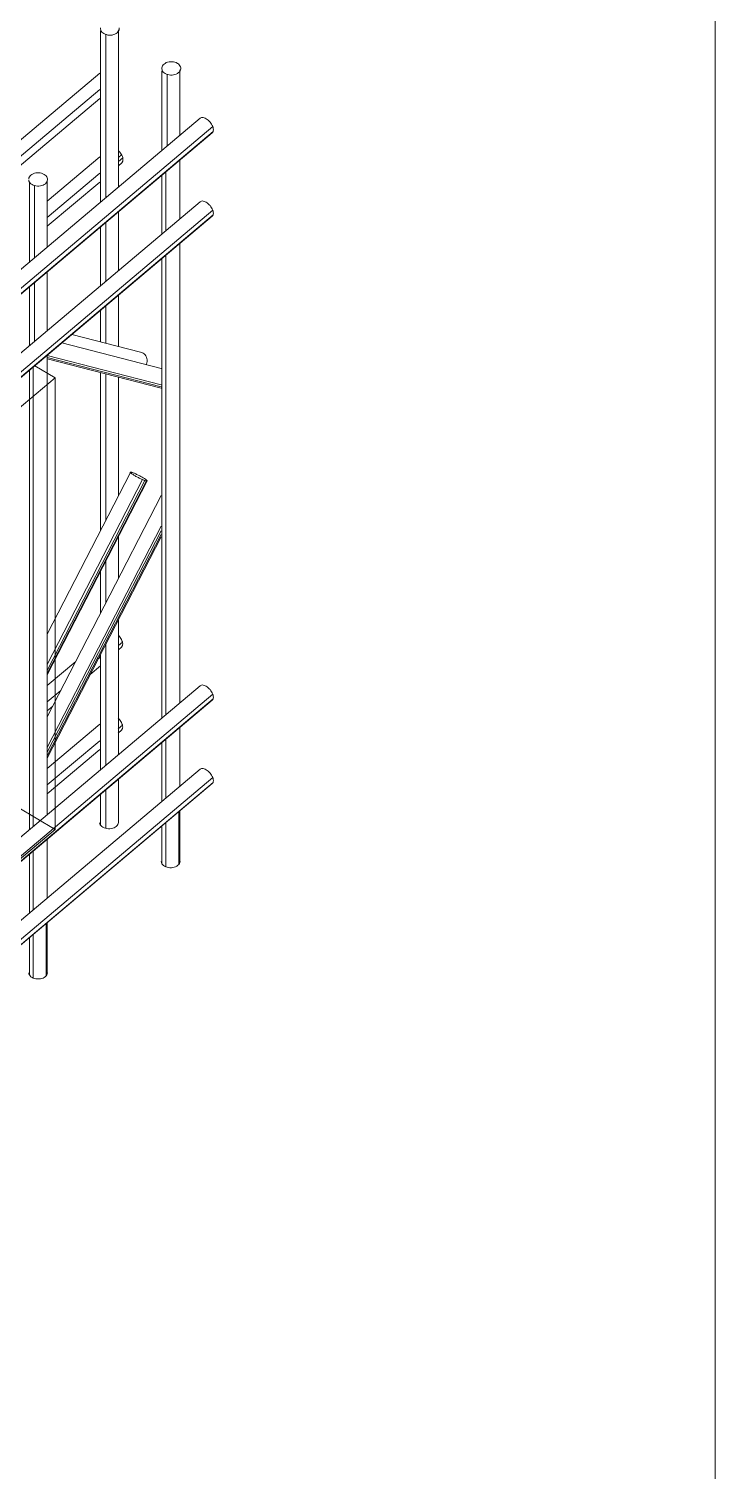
# Model space of a CAD drawing. Extents: x 166525 to 167198, y 178739 to 179747.
# Drawn here: x 167087.23 to 167089.235, y 179454.6 to 179458.81 of the extents above; entities that cross this region are included whole.
import ezdxf

# ---------------------------------------------------------------- set-up
doc = ezdxf.new("R2010")
doc.units = 0
doc.header["$MEASUREMENT"] = 0
doc.layers.add('BEAM', color=6, linetype='CONTINUOUS', lineweight=13)

msp = doc.modelspace()

# ---------------------------------------------------------------- linework, layer by layer
at = {"layer": 'BEAM', "color": 0}
for p, q in [((167089.23462, 179459.63033), (167089.23462, 179452.35244)), ((167087.49187, 179458.34839), (167087.49187, 179458.80789)), ((167087.43972, 179458.30445), (167087.43972, 179458.80439)), ((167087.4547, 179458.31707), (167087.4547, 179458.79427)), ((167087.43758, 179458.68092), (167087.1042, 179458.40029)), ((167087.61915, 179458.45564), (167087.61915, 179458.6878)), ((167087.67131, 179458.49959), (167087.67131, 179458.6913)), ((167087.63413, 179458.46826), (167087.63413, 179458.67768)), ((167087.1042, 179458.35302), (167087.43758, 179458.63327)), ((167087.43758, 179458.60755), (167087.1042, 179458.32718)), ((167085.22016, 179456.37856), (167087.76725, 179458.52514)), ((167085.22133, 179456.36416), (167087.76842, 179458.51074)), ((167087.43758, 179458.43695), (167087.28422, 179458.30778)), ((167087.49187, 179458.43494), (167087.50112, 179458.44271)), ((167087.49187, 179458.42348), (167087.50461, 179458.43421)), ((167087.28422, 179458.25996), (167087.43758, 179458.38888)), ((167087.49187, 179458.41102), (167087.50194, 179458.41948)), ((167087.63024, 179458.39292), (167087.63024, 179458.22133)), ((167087.67131, 179458.25593), (167087.67131, 179458.42753)), ((167087.23207, 179458.12948), (167087.23207, 179458.363)), ((167087.24705, 179458.14211), (167087.24705, 179458.35288)), ((167087.28422, 179458.17343), (167087.28422, 179458.3665)), ((167087.43758, 179458.3631), (167087.28422, 179458.23414)), ((167087.61915, 179458.21198), (167087.61915, 179458.38357)), ((167085.22016, 179456.13491), (167087.76725, 179458.28148)), ((167085.22133, 179456.12051), (167087.76842, 179458.26708)), ((167087.49187, 179458.10474), (167087.49187, 179458.27631)), ((167087.43972, 179458.06079), (167087.43972, 179458.23235)), ((167087.4547, 179458.07342), (167087.4547, 179458.24498)), ((167087.67131, 179456.84283), (167087.67131, 179458.18387)), ((167087.61915, 179456.79888), (167087.61915, 179458.13992)), ((167087.63024, 179458.14926), (167087.63024, 179456.80823)), ((167087.28422, 179457.92977), (167087.28422, 179458.10131)), ((167087.23207, 179457.88582), (167087.23207, 179458.05735)), ((167087.24705, 179457.89845), (167087.24705, 179458.06998)), ((167087.49187, 179457.88348), (167087.49187, 179458.03265)), ((167087.43972, 179457.89695), (167087.43972, 179457.9887)), ((167087.4547, 179457.89308), (167087.4547, 179458.00133)), ((167087.61662, 179457.81926), (167087.32704, 179457.8936)), ((167087.61681, 179457.77108), (167087.28361, 179457.85714)), ((167087.28422, 179456.51667), (167087.28422, 179457.85765)), ((167087.28422, 179457.85073), (167087.61681, 179457.76577)), ((167087.28422, 179457.84726), (167087.61681, 179457.76143)), ((167087.23207, 179456.47272), (167087.23207, 179457.8137)), ((167087.24316, 179457.82305), (167087.24316, 179456.48207)), ((167087.24774, 179457.82691), (167087.30708, 179457.79173)), ((167087.43972, 179457.34549), (167087.43972, 179457.80713)), ((167087.4547, 179457.3746), (167087.4547, 179457.80326)), ((167087.30708, 179457.79173), (167085.86753, 179456.57806)), ((167087.30719, 179456.47313), (167087.30719, 179457.79181)), ((167087.30719, 179457.7889), (167087.30719, 179457.7889)), ((167087.49187, 179457.44683), (167087.49187, 179457.79367)), ((167087.28422, 179457.04335), (167087.5271, 179457.51527)), ((167087.28422, 179456.95499), (167087.56193, 179457.49464)), ((167087.28422, 179456.93709), (167087.56952, 179457.49153)), ((167087.28422, 179456.92425), (167087.57575, 179457.49075)), ((167087.28422, 179456.92814), (167087.57345, 179457.49045)), ((167087.61662, 179457.44813), (167087.28422, 179456.80203)), ((167087.28422, 179456.71212), (167087.61662, 179457.35822)), ((167087.61662, 179457.3446), (167087.28422, 179456.6985)), ((167087.28422, 179456.68799), (167087.61662, 179457.33409)), ((167087.28422, 179456.68137), (167087.61662, 179457.32747)), ((167087.49187, 179457.20565), (167087.49187, 179457.32776)), ((167087.4547, 179457.1334), (167087.4547, 179457.25553)), ((167087.43972, 179457.10428), (167087.43972, 179457.22641)), ((167087.49187, 179456.69164), (167087.49187, 179457.08499)), ((167087.4547, 179456.66032), (167087.4547, 179457.01274)), ((167087.49187, 179457.01044), (167087.50364, 179457.02035)), ((167087.49187, 179456.99798), (167087.50097, 179457.00562)), ((167087.36727, 179456.96347), (167087.28422, 179456.89351)), ((167087.43318, 179456.97092), (167087.43972, 179456.97641)), ((167087.43972, 179456.64769), (167087.43972, 179456.98362)), ((167087.43972, 179456.95062), (167087.4098, 179456.92547)), ((167087.28422, 179456.84569), (167087.3238, 179456.87897)), ((167085.22016, 179454.72181), (167087.76725, 179456.86838)), ((167085.22133, 179454.7074), (167087.76842, 179456.85398)), ((167087.3004, 179456.83347), (167087.28422, 179456.81987)), ((167087.43758, 179456.78019), (167087.28422, 179456.65102)), ((167087.4909, 179456.76714), (167087.50364, 179456.77787)), ((167087.4909, 179456.75468), (167087.50097, 179456.76313)), ((167087.67131, 179456.59917), (167087.67131, 179456.77077)), ((167087.28422, 179456.6032), (167087.43758, 179456.73212)), ((167087.43758, 179456.70634), (167087.28422, 179456.57738)), ((167087.61915, 179456.55523), (167087.61915, 179456.72681)), ((167087.63024, 179456.73616), (167087.63024, 179456.56457)), ((167086.93762, 179456.69206), (167087.30708, 179456.47304)), ((167085.22016, 179454.47815), (167087.76725, 179456.62473)), ((167087.49187, 179456.49317), (167087.49187, 179456.61947)), ((167085.22133, 179454.46375), (167087.76842, 179456.61033)), ((167087.43972, 179456.48585), (167087.43972, 179456.57559)), ((167087.4547, 179456.47629), (167087.4547, 179456.58822)), ((167087.4368, 179456.49278), (167087.43758, 179456.48967)), ((167087.49129, 179456.49005), (167087.49187, 179456.49317)), ((167087.63024, 179456.49251), (167087.63024, 179456.36413)), ((167087.668, 179456.37074), (167087.668, 179456.52432)), ((167087.67131, 179456.37658), (167087.67131, 179456.52711)), ((167087.30708, 179456.47304), (167085.86753, 179455.25937)), ((167087.21027, 179456.39119), (167087.30719, 179456.47293)), ((167087.43758, 179456.48967), (167087.43894, 179456.48694)), ((167087.43894, 179456.48694), (167087.44088, 179456.48422)), ((167087.44088, 179456.48422), (167087.44361, 179456.48188)), ((167087.44361, 179456.48188), (167087.44653, 179456.47955)), ((167087.44653, 179456.47955), (167087.45023, 179456.47799)), ((167087.45023, 179456.47799), (167087.45392, 179456.47643)), ((167087.45392, 179456.47643), (167087.4582, 179456.47565)), ((167087.4582, 179456.47565), (167087.46249, 179456.47526)), ((167087.46249, 179456.47526), (167087.46677, 179456.47526)), ((167087.46677, 179456.47526), (167087.47105, 179456.47565)), ((167087.47105, 179456.47565), (167087.47514, 179456.47643)), ((167087.47514, 179456.47643), (167087.47903, 179456.47799)), ((167087.47903, 179456.47799), (167087.48234, 179456.47993)), ((167087.48234, 179456.47993), (167087.48545, 179456.48188)), ((167087.48545, 179456.48188), (167087.48798, 179456.48461)), ((167087.48798, 179456.48461), (167087.48993, 179456.48733)), ((167087.48993, 179456.48733), (167087.49129, 179456.49005)), ((167087.61915, 179456.37308), (167087.61915, 179456.48316)), ((167087.24316, 179456.40994), (167087.24316, 179456.23841)), ((167087.28422, 179456.27301), (167087.28422, 179456.44455)), ((167087.23207, 179456.22907), (167087.23207, 179456.40059)), ((167087.61779, 179456.37619), (167087.61701, 179456.37931)), ((167087.61915, 179456.37308), (167087.61779, 179456.37619)), ((167087.6211, 179456.37036), (167087.61915, 179456.37308)), ((167087.62363, 179456.36802), (167087.6211, 179456.37036)), ((167087.62674, 179456.36607), (167087.62363, 179456.36802)), ((167087.63024, 179456.36413), (167087.62674, 179456.36607)), ((167087.66255, 179456.36607), (167087.65905, 179456.36413)), ((167087.66566, 179456.36841), (167087.66255, 179456.36607)), ((167087.668, 179456.37074), (167087.66566, 179456.36841)), ((167087.66994, 179456.37347), (167087.668, 179456.37074)), ((167087.67131, 179456.37658), (167087.66994, 179456.37347)), ((167087.67189, 179456.37931), (167087.67131, 179456.37658)), ((167087.63413, 179456.36296), (167087.63024, 179456.36413)), ((167087.63822, 179456.36179), (167087.63413, 179456.36296)), ((167087.6425, 179456.3614), (167087.63822, 179456.36179)), ((167087.64678, 179456.3614), (167087.6425, 179456.3614)), ((167087.65107, 179456.36179), (167087.64678, 179456.3614)), ((167087.65515, 179456.36296), (167087.65107, 179456.36179)), ((167087.65905, 179456.36413), (167087.65515, 179456.36296)), ((167087.28091, 179456.04594), (167087.28091, 179456.19811)), ((167087.28422, 179456.05178), (167087.28422, 179456.20089)), ((167087.23207, 179456.04828), (167087.23207, 179456.15694)), ((167087.24316, 179456.16629), (167087.24316, 179456.03933)), ((167087.2307, 179456.05139), (167087.22992, 179456.05451)), ((167087.23207, 179456.04828), (167087.2307, 179456.05139)), ((167087.23401, 179456.04555), (167087.23207, 179456.04828)), ((167087.23654, 179456.04322), (167087.23401, 179456.04555)), ((167087.23966, 179456.04127), (167087.23654, 179456.04322)), ((167087.24316, 179456.03933), (167087.23966, 179456.04127)), ((167087.24705, 179456.03816), (167087.24316, 179456.03933)), ((167087.25114, 179456.03699), (167087.24705, 179456.03816)), ((167087.25542, 179456.0366), (167087.25114, 179456.03699)), ((167087.2597, 179456.0366), (167087.25542, 179456.0366)), ((167087.26398, 179456.03699), (167087.2597, 179456.0366)), ((167087.26807, 179456.03816), (167087.26398, 179456.03699)), ((167087.27196, 179456.03933), (167087.26807, 179456.03816)), ((167087.27546, 179456.04127), (167087.27196, 179456.03933)), ((167087.27858, 179456.04361), (167087.27546, 179456.04127)), ((167087.28091, 179456.04594), (167087.27858, 179456.04361)), ((167087.28286, 179456.04867), (167087.28091, 179456.04594)), ((167087.28422, 179456.05178), (167087.28286, 179456.04867)), ((167087.28481, 179456.05451), (167087.28422, 179456.05178))]:
    msp.add_line(p, q, dxfattribs=at)
at = {"layer": 'BEAM', "color": 0, "flags": 128}
for points in [[(167087.43952, 179458.81314), (167087.43952, 179458.81003), (167087.4403, 179458.80692), (167087.44166, 179458.8038), (167087.44361, 179458.80108), (167087.44614, 179458.79874), (167087.44925, 179458.7968), (167087.45276, 179458.79485), (167087.45665, 179458.79368), (167087.46073, 179458.79251), (167087.46502, 179458.79213), (167087.4693, 179458.79213), (167087.47358, 179458.79251), (167087.47767, 179458.79368), (167087.48156, 179458.79524), (167087.48506, 179458.7968), (167087.48818, 179458.79913), (167087.49051, 179458.80147), (167087.49246, 179458.80419), (167087.49382, 179458.80731), (167087.4944, 179458.81042), (167087.4944, 179458.81314)], [(167085.2188, 179456.36066), (167087.76589, 179458.50724), (167087.76725, 179458.50879), (167087.76842, 179458.51074), (167087.769, 179458.51307), (167087.7692, 179458.5158), (167087.769, 179458.51891), (167087.76842, 179458.52203), (167087.76725, 179458.52514), (167087.76589, 179458.52825), (167087.76414, 179458.53176), (167087.762, 179458.53487), (167087.75947, 179458.53798), (167087.75694, 179458.54071), (167087.75402, 179458.54343), (167087.7511, 179458.54577), (167087.74818, 179458.54771), (167087.74506, 179458.54927), (167087.74214, 179458.55044), (167087.73942, 179458.55122), (167087.7367, 179458.55161), (167087.73436, 179458.55122), (167087.73222, 179458.55044), (167087.73027, 179458.54927), (167085.18319, 179456.40309)], [(167087.50194, 179458.41948), (167087.50452, 179458.4238), (167087.50511, 179458.42613), (167087.5053, 179458.42847), (167087.50511, 179458.43158), (167087.50452, 179458.4347), (167087.50336, 179458.43781), (167087.50199, 179458.44131), (167087.50005, 179458.44443), (167087.49791, 179458.44754), (167087.49557, 179458.45065), (167087.49285, 179458.45377), (167087.49207, 179458.45474)], [(167087.22992, 179458.36923), (167087.2307, 179458.36611), (167087.23207, 179458.363), (167087.23401, 179458.36027), (167087.23654, 179458.35794), (167087.23966, 179458.35599), (167087.24316, 179458.35405), (167087.24705, 179458.35288), (167087.25114, 179458.35171), (167087.25542, 179458.35132), (167087.2597, 179458.35132), (167087.26398, 179458.35171), (167087.26807, 179458.35288), (167087.27196, 179458.35444), (167087.27546, 179458.35599), (167087.27858, 179458.35833), (167087.28091, 179458.36066), (167087.28286, 179458.36339), (167087.28422, 179458.3665), (167087.28481, 179458.36962), (167087.28481, 179458.37234), (167087.28403, 179458.37545), (167087.28266, 179458.37857), (167087.28072, 179458.38129), (167087.27819, 179458.38363), (167087.27507, 179458.38557), (167087.27157, 179458.38752), (167087.26768, 179458.38869), (167087.26359, 179458.38986), (167087.25931, 179458.39024), (167087.25503, 179458.39024), (167087.25075, 179458.38986), (167087.24666, 179458.38869), (167087.24277, 179458.38752), (167087.23927, 179458.38557), (167087.23635, 179458.38324), (167087.23382, 179458.3809), (167087.23187, 179458.37818), (167087.23051, 179458.37506), (167087.22992, 179458.37234)], [(167085.2188, 179456.117), (167087.76589, 179458.26358), (167087.76725, 179458.26514), (167087.76842, 179458.26708), (167087.769, 179458.26942), (167087.7692, 179458.27214), (167087.769, 179458.27526), (167087.76842, 179458.27837), (167087.76725, 179458.28148), (167087.76589, 179458.2846), (167087.76414, 179458.2881), (167087.762, 179458.29122), (167087.75947, 179458.29433), (167087.75694, 179458.29705), (167087.75402, 179458.29978), (167087.7511, 179458.30211), (167087.74818, 179458.30406), (167087.74506, 179458.30562), (167087.74214, 179458.30678), (167087.73942, 179458.30756), (167087.7367, 179458.30795), (167087.73436, 179458.30756), (167087.73222, 179458.30678), (167087.73027, 179458.30562), (167085.18319, 179456.15943)], [(167087.5738, 179457.83016), (167087.57419, 179457.83132), (167087.57517, 179457.83522), (167087.57575, 179457.8395), (167087.57575, 179457.84378), (167087.57517, 179457.84806), (167087.5738, 179457.85195), (167087.57205, 179457.85585), (167087.56972, 179457.85896), (167087.56699, 179457.86168), (167087.56388, 179457.86402), (167087.56038, 179457.86558), (167087.55668, 179457.86674), (167087.35623, 179457.91851)], [(167087.50097, 179457.00562), (167087.50355, 179457.00994), (167087.50413, 179457.01228), (167087.50433, 179457.01461), (167087.50413, 179457.01773), (167087.50355, 179457.02084), (167087.50238, 179457.02395), (167087.50102, 179457.02746), (167087.49907, 179457.03057), (167087.49693, 179457.03369), (167087.4946, 179457.0368), (167087.49187, 179457.03991)], [(167085.2188, 179454.7039), (167087.76589, 179456.85048), (167087.76725, 179456.85203), (167087.76842, 179456.85398), (167087.769, 179456.85632), (167087.7692, 179456.85904), (167087.769, 179456.86215), (167087.76842, 179456.86527), (167087.76725, 179456.86838), (167087.76589, 179456.8715), (167087.76414, 179456.875), (167087.762, 179456.87811), (167087.75947, 179456.88123), (167087.75694, 179456.88395), (167087.75402, 179456.88667), (167087.7511, 179456.88901), (167087.74818, 179456.89096), (167087.74506, 179456.89251), (167087.74214, 179456.89368), (167087.73942, 179456.89446), (167087.7367, 179456.89485), (167087.73436, 179456.89446), (167087.73222, 179456.89368), (167087.73027, 179456.89251), (167085.18319, 179454.74633)], [(167087.50097, 179456.76313), (167087.50355, 179456.76746), (167087.50413, 179456.76979), (167087.50433, 179456.77213), (167087.50413, 179456.77524), (167087.50355, 179456.77835), (167087.50238, 179456.78147), (167087.50102, 179456.78497), (167087.49907, 179456.78808), (167087.49693, 179456.7912), (167087.4946, 179456.79431), (167087.49187, 179456.79743), (167087.49109, 179456.7984)], [(167085.2188, 179454.46025), (167087.76589, 179456.60682), (167087.76725, 179456.60838), (167087.76842, 179456.61033), (167087.769, 179456.61266), (167087.7692, 179456.61539), (167087.769, 179456.6185), (167087.76842, 179456.62161), (167087.76725, 179456.62473), (167087.76589, 179456.62784), (167087.76414, 179456.63134), (167087.762, 179456.63446), (167087.75947, 179456.63757), (167087.75694, 179456.6403), (167087.75402, 179456.64302), (167087.7511, 179456.64536), (167087.74818, 179456.6473), (167087.74506, 179456.64886), (167087.74214, 179456.65003), (167087.73942, 179456.6508), (167087.7367, 179456.65119), (167087.73436, 179456.6508), (167087.73222, 179456.65003), (167087.73027, 179456.64886), (167085.18319, 179454.50267)]]:
    msp.add_lwpolyline(points, dxfattribs=at)
for points in [[(167087.67325, 179458.69072), (167087.67384, 179458.69383), (167087.67384, 179458.69656), (167087.67306, 179458.69967), (167087.67169, 179458.70279), (167087.66975, 179458.70551), (167087.66722, 179458.70785), (167087.6641, 179458.70979), (167087.6606, 179458.71174), (167087.65671, 179458.71291), (167087.65262, 179458.71407), (167087.64834, 179458.71446), (167087.64406, 179458.71446), (167087.63978, 179458.71407), (167087.63569, 179458.71291), (167087.6318, 179458.71174), (167087.6283, 179458.70979), (167087.62538, 179458.70746), (167087.62285, 179458.70512), (167087.6209, 179458.7024), (167087.61954, 179458.69928), (167087.61895, 179458.69656), (167087.61895, 179458.69344), (167087.61973, 179458.69033), (167087.6211, 179458.68722), (167087.62304, 179458.68449), (167087.62557, 179458.68216), (167087.62869, 179458.68021), (167087.63219, 179458.67826), (167087.63608, 179458.6771), (167087.64017, 179458.67593), (167087.64445, 179458.67554), (167087.64873, 179458.67554), (167087.65301, 179458.67593), (167087.6571, 179458.6771), (167087.66099, 179458.67865), (167087.66449, 179458.68021), (167087.66761, 179458.68255), (167087.66994, 179458.68488), (167087.67189, 179458.68761)], [(167087.5269, 179457.51605), (167087.52671, 179457.51605), (167087.52671, 179457.51566), (167087.5271, 179457.51527), (167087.52749, 179457.51449), (167087.52827, 179457.51372), (167087.52924, 179457.51294), (167087.53021, 179457.51216), (167087.53157, 179457.51099), (167087.53313, 179457.51021), (167087.53488, 179457.50905), (167087.53683, 179457.50788), (167087.53877, 179457.50671), (167087.54092, 179457.50554), (167087.54306, 179457.50399), (167087.54539, 179457.50282), (167087.54773, 179457.50165), (167087.55026, 179457.50048), (167087.55259, 179457.49893), (167087.55493, 179457.49776), (167087.55727, 179457.49661), (167087.5596, 179457.49581), (167087.56193, 179457.49464), (167087.56407, 179457.49387), (167087.56602, 179457.49309), (167087.56777, 179457.49231), (167087.56952, 179457.49153), (167087.57108, 179457.49114), (167087.57244, 179457.49075), (167087.57345, 179457.49045), (167087.57439, 179457.49036), (167087.57517, 179457.49036), (167087.57575, 179457.49075), (167087.57575, 179457.49114), (167087.57556, 179457.49153), (167087.57517, 179457.49231), (167087.57439, 179457.49309), (167087.57342, 179457.49387), (167087.57225, 179457.49464), (167087.57089, 179457.49542), (167087.56933, 179457.49659), (167087.56777, 179457.49776), (167087.56583, 179457.49893), (167087.56388, 179457.50009), (167087.56174, 179457.50126), (167087.5594, 179457.50282), (167087.55707, 179457.50399), (167087.55473, 179457.50515), (167087.5524, 179457.50632), (167087.55006, 179457.50749), (167087.54753, 179457.50866), (167087.5452, 179457.50982), (167087.54286, 179457.51099), (167087.54072, 179457.51216), (167087.53858, 179457.51294), (167087.53663, 179457.51372), (167087.53469, 179457.51449), (167087.53294, 179457.51488), (167087.53157, 179457.51566), (167087.53021, 179457.51605), (167087.52904, 179457.51605), (167087.52807, 179457.51644), (167087.52749, 179457.51644)]]:
    msp.add_lwpolyline(points, close=True, dxfattribs=at)

doc.saveas('drawing.dxf')
